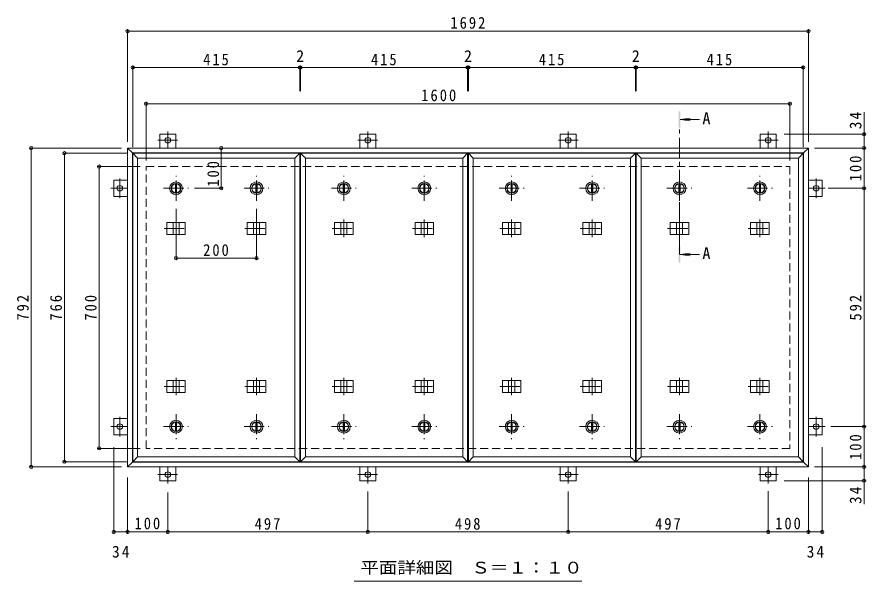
# Model space of a CAD drawing. Units: millimetres at full size, sheet at 1:10. Extents: x -2570 to 2371, y -1962 to 1182.
# Drawn here: x -2202 to -92, y -219 to 1182 of the extents above; entities that cross this region are included whole.
import ezdxf
from ezdxf.enums import TextEntityAlignment as Align

# ---------------------------------------------------------------- set-up
doc = ezdxf.new("R2010")
doc.units = ezdxf.units.MM
doc.header["$LTSCALE"] = 10
doc.header["$PDMODE"] = 32
doc.header["$PDSIZE"] = 8
doc.linetypes.add('CHAIN1', pattern=[8, 5, -1, 1, -1])
doc.linetypes.add('DASHED2', pattern=[3, 2, -1])
for name, color, linetype, lineweight in [('0-1_躯体', 2, 'DASHED2', 9), ('0-2_仕上', 4, 'Continuous', 9), ('0-3_建具', 4, 'Continuous', 9), ('0-5_寸法', 4, 'Continuous', 9), ('0-C', 2, 'Continuous', 9), ('0-E', 3, 'Continuous', 9), ('0-F', 7, 'Continuous', 9)]:
    doc.layers.add(name, color=color, linetype=linetype, lineweight=lineweight)
doc.styles.add('ＭＳ ゴシック', font='')
doc.styles.get('ＭＳ ゴシック').set_extended_font_data('MS Gothic')

msp = doc.modelspace()

# ---------------------------------------------------------------- linework, layer by layer
at = {"layer": '0-1_躯体'}
for p, q in [((-1881.46, 810.53), (-281.46, 810.53)), ((-1881.46, 110.53), (-1881.46, 810.53)), ((-281.46, 810.53), (-281.46, 110.53)), ((-281.46, 110.53), (-1881.46, 110.53))]:
    msp.add_line(p, q, dxfattribs=at)
at = {"layer": '0-2_仕上'}
for p, q in [((-1914.46, 843.53), (-1914.46, 77.53)), ((-1902.46, 831.53), (-1902.46, 89.53)), ((-1511.46, 831.53), (-1511.46, 89.53)), ((-1499.46, 843.53), (-1499.46, 77.53)), ((-1497.46, 843.53), (-1497.46, 77.53)), ((-1485.46, 831.53), (-1485.46, 89.53)), ((-1094.46, 831.53), (-1094.46, 89.53)), ((-1082.46, 843.53), (-1082.46, 77.53)), ((-1080.46, 843.53), (-1080.46, 77.53)), ((-1068.46, 831.53), (-1068.46, 89.53)), ((-677.46, 831.53), (-677.46, 89.53)), ((-665.46, 843.53), (-665.46, 77.53)), ((-663.46, 843.53), (-663.46, 77.53)), ((-651.46, 831.53), (-651.46, 89.53)), ((-260.46, 831.53), (-260.46, 89.53)), ((-248.46, 843.53), (-248.46, 77.53))]:
    msp.add_line(p, q, dxfattribs=at)
for points in [[(-1902.46, 831.53), (-1914.46, 843.53), (-1499.46, 843.53)], [(-1902.46, 831.53), (-1511.46, 831.53), (-1499.46, 843.53)], [(-1485.46, 831.53), (-1497.46, 843.53), (-1082.46, 843.53)], [(-1485.46, 831.53), (-1094.46, 831.53), (-1082.46, 843.53)], [(-1068.46, 831.53), (-1080.46, 843.53), (-665.46, 843.53)], [(-1068.46, 831.53), (-677.46, 831.53), (-665.46, 843.53)], [(-651.46, 831.53), (-663.46, 843.53), (-248.46, 843.53)], [(-651.46, 831.53), (-260.46, 831.53), (-248.46, 843.53)], [(-1902.46, 89.53), (-1914.46, 77.53), (-1499.46, 77.53)], [(-1902.46, 89.53), (-1511.46, 89.53), (-1499.46, 77.53)], [(-1485.46, 89.53), (-1497.46, 77.53), (-1082.46, 77.53)], [(-1485.46, 89.53), (-1094.46, 89.53), (-1082.46, 77.53)], [(-1068.46, 89.53), (-1080.46, 77.53), (-665.46, 77.53)], [(-1068.46, 89.53), (-677.46, 89.53), (-665.46, 77.53)], [(-651.46, 89.53), (-663.46, 77.53), (-248.46, 77.53)], [(-651.46, 89.53), (-260.46, 89.53), (-248.46, 77.53)]]:
    msp.add_lwpolyline(points, dxfattribs=at)
at = {"layer": '0-3_建具', "color": 2}
for p, q in [((-1927.46, 856.53), (-1915.46, 844.53)), ((-1927.46, 856.53), (-235.46, 856.53)), ((-1927.46, 64.53), (-1927.46, 856.53)), ((-1915.46, 844.53), (-247.46, 844.53)), ((-1915.46, 76.53), (-1915.46, 844.53)), ((-247.46, 844.53), (-235.46, 856.53)), ((-247.46, 76.53), (-247.46, 844.53)), ((-235.46, 856.53), (-235.46, 64.53)), ((-1915.46, 76.53), (-1927.46, 64.53)), ((-235.46, 64.53), (-1927.46, 64.53)), ((-247.46, 76.53), (-1915.46, 76.53)), ((-247.46, 76.53), (-235.46, 64.53))]:
    msp.add_line(p, q, dxfattribs=at)
at = {"layer": '0-3_建具', "linetype": 'CHAIN1'}
for p, q in [((-1806.96, 678.65), (-1806.96, 635.41)), ((-1606.96, 678.65), (-1606.96, 635.41)), ((-1389.96, 678.65), (-1389.96, 635.41)), ((-1189.96, 678.65), (-1189.96, 635.41)), ((-972.96, 678.65), (-972.96, 635.41)), ((-772.96, 678.65), (-772.96, 635.41)), ((-555.96, 678.65), (-555.96, 635.41)), ((-355.96, 678.65), (-355.96, 635.41)), ((-1836.37, 656.53), (-1777.55, 656.53)), ((-1636.37, 656.53), (-1577.55, 656.53)), ((-1419.37, 656.53), (-1360.55, 656.53)), ((-1219.37, 656.53), (-1160.55, 656.53)), ((-1002.37, 656.53), (-943.55, 656.53)), ((-802.37, 656.53), (-743.55, 656.53)), ((-585.37, 656.53), (-526.55, 656.53)), ((-385.37, 656.53), (-326.55, 656.53)), ((-1806.96, 242.41), (-1806.96, 285.65)), ((-1606.96, 242.41), (-1606.96, 285.65)), ((-1389.96, 242.41), (-1389.96, 285.65)), ((-1189.96, 242.41), (-1189.96, 285.65)), ((-972.96, 242.41), (-972.96, 285.65)), ((-772.96, 242.41), (-772.96, 285.65)), ((-555.96, 242.41), (-555.96, 285.65)), ((-355.96, 242.41), (-355.96, 285.65)), ((-1836.37, 264.53), (-1777.55, 264.53)), ((-1636.37, 264.53), (-1577.55, 264.53)), ((-1419.37, 264.53), (-1360.55, 264.53)), ((-1219.37, 264.53), (-1160.55, 264.53)), ((-1002.37, 264.53), (-943.55, 264.53)), ((-802.37, 264.53), (-743.55, 264.53)), ((-585.37, 264.53), (-526.55, 264.53)), ((-385.37, 264.53), (-326.55, 264.53))]:
    msp.add_line(p, q, dxfattribs=at)
at = {"layer": '0-3_建具'}
for p, q in [((-1830.04, 671.53), (-1830.04, 641.53)), ((-1830.04, 671.53), (-1783.87, 671.53)), ((-1814.46, 671.53), (-1814.46, 641.53)), ((-1799.46, 671.53), (-1799.46, 641.53)), ((-1783.87, 671.53), (-1783.87, 641.53)), ((-1630.04, 671.53), (-1630.04, 641.53)), ((-1630.04, 671.53), (-1583.87, 671.53)), ((-1614.46, 671.53), (-1614.46, 641.53)), ((-1599.46, 671.53), (-1599.46, 641.53)), ((-1583.87, 671.53), (-1583.87, 641.53)), ((-1413.04, 671.53), (-1413.04, 641.53)), ((-1413.04, 671.53), (-1366.87, 671.53)), ((-1397.46, 671.53), (-1397.46, 641.53)), ((-1382.46, 671.53), (-1382.46, 641.53)), ((-1366.87, 671.53), (-1366.87, 641.53)), ((-1213.04, 671.53), (-1213.04, 641.53)), ((-1213.04, 671.53), (-1166.87, 671.53)), ((-1197.46, 671.53), (-1197.46, 641.53)), ((-1182.46, 671.53), (-1182.46, 641.53)), ((-1166.87, 671.53), (-1166.87, 641.53)), ((-996.04, 671.53), (-996.04, 641.53)), ((-996.04, 671.53), (-949.87, 671.53)), ((-980.46, 671.53), (-980.46, 641.53)), ((-965.46, 671.53), (-965.46, 641.53)), ((-949.87, 671.53), (-949.87, 641.53)), ((-796.04, 671.53), (-796.04, 641.53)), ((-796.04, 671.53), (-749.87, 671.53)), ((-780.46, 671.53), (-780.46, 641.53)), ((-765.46, 671.53), (-765.46, 641.53)), ((-749.87, 671.53), (-749.87, 641.53)), ((-579.04, 671.53), (-579.04, 641.53)), ((-579.04, 671.53), (-532.87, 671.53)), ((-563.46, 671.53), (-563.46, 641.53)), ((-548.46, 671.53), (-548.46, 641.53)), ((-532.87, 671.53), (-532.87, 641.53)), ((-379.04, 671.53), (-379.04, 641.53)), ((-379.04, 671.53), (-332.87, 671.53)), ((-363.46, 671.53), (-363.46, 641.53)), ((-348.46, 671.53), (-348.46, 641.53)), ((-332.87, 671.53), (-332.87, 641.53)), ((-1830.04, 641.53), (-1783.87, 641.53)), ((-1630.04, 641.53), (-1583.87, 641.53)), ((-1413.04, 641.53), (-1366.87, 641.53)), ((-1213.04, 641.53), (-1166.87, 641.53)), ((-996.04, 641.53), (-949.87, 641.53)), ((-796.04, 641.53), (-749.87, 641.53)), ((-579.04, 641.53), (-532.87, 641.53)), ((-379.04, 641.53), (-332.87, 641.53)), ((-1830.04, 249.53), (-1830.04, 279.53)), ((-1830.04, 279.53), (-1783.87, 279.53)), ((-1814.46, 249.53), (-1814.46, 279.53)), ((-1799.46, 249.53), (-1799.46, 279.53)), ((-1783.87, 249.53), (-1783.87, 279.53)), ((-1630.04, 249.53), (-1630.04, 279.53)), ((-1630.04, 279.53), (-1583.87, 279.53)), ((-1614.46, 249.53), (-1614.46, 279.53)), ((-1599.46, 249.53), (-1599.46, 279.53)), ((-1583.87, 249.53), (-1583.87, 279.53)), ((-1413.04, 249.53), (-1413.04, 279.53)), ((-1413.04, 279.53), (-1366.87, 279.53)), ((-1397.46, 249.53), (-1397.46, 279.53)), ((-1382.46, 249.53), (-1382.46, 279.53)), ((-1366.87, 249.53), (-1366.87, 279.53)), ((-1213.04, 249.53), (-1213.04, 279.53)), ((-1213.04, 279.53), (-1166.87, 279.53)), ((-1197.46, 249.53), (-1197.46, 279.53)), ((-1182.46, 249.53), (-1182.46, 279.53)), ((-1166.87, 249.53), (-1166.87, 279.53)), ((-996.04, 249.53), (-996.04, 279.53)), ((-996.04, 279.53), (-949.87, 279.53)), ((-980.46, 249.53), (-980.46, 279.53)), ((-965.46, 249.53), (-965.46, 279.53)), ((-949.87, 249.53), (-949.87, 279.53)), ((-796.04, 249.53), (-796.04, 279.53)), ((-796.04, 279.53), (-749.87, 279.53)), ((-780.46, 249.53), (-780.46, 279.53)), ((-765.46, 249.53), (-765.46, 279.53)), ((-749.87, 249.53), (-749.87, 279.53)), ((-579.04, 249.53), (-579.04, 279.53)), ((-579.04, 279.53), (-532.87, 279.53)), ((-563.46, 249.53), (-563.46, 279.53)), ((-548.46, 249.53), (-548.46, 279.53)), ((-532.87, 249.53), (-532.87, 279.53)), ((-379.04, 249.53), (-379.04, 279.53)), ((-379.04, 279.53), (-332.87, 279.53)), ((-363.46, 249.53), (-363.46, 279.53)), ((-348.46, 249.53), (-348.46, 279.53)), ((-332.87, 249.53), (-332.87, 279.53)), ((-1830.04, 249.53), (-1783.87, 249.53)), ((-1630.04, 249.53), (-1583.87, 249.53)), ((-1413.04, 249.53), (-1366.87, 249.53)), ((-1213.04, 249.53), (-1166.87, 249.53)), ((-996.04, 249.53), (-949.87, 249.53)), ((-796.04, 249.53), (-749.87, 249.53)), ((-579.04, 249.53), (-532.87, 249.53)), ((-379.04, 249.53), (-332.87, 249.53))]:
    msp.add_line(p, q, dxfattribs=at)
at = {"layer": '0-5_寸法'}
for p, q in [((-553.96, 927.35), (-529.17, 930.61)), ((-553.96, 927.35), (-529.17, 924.09)), ((-553.96, 927.35), (-506.49, 927.35)), ((-553.96, 592.22), (-529.17, 595.49)), ((-553.96, 592.22), (-529.17, 588.96)), ((-553.96, 592.22), (-506.49, 592.22))]:
    msp.add_line(p, q, dxfattribs=at)
at = {"layer": '0-5_寸法', "linetype": 'CHAIN1'}
msp.add_line((-555.96, 592.22), (-555.96, 907.35), dxfattribs=at)
at = {"layer": '0-5_寸法', "color": 7}
msp.add_line((-1363.98, -218.88), (-798.93, -218.88), dxfattribs=at)
at = {"layer": '0-5_寸法'}
for points in [[(-553.96, 947.35), (-557.96, 947.35), (-553.96, 907.35), (-557.96, 907.35)], [(-553.96, 572.22), (-557.96, 572.22), (-553.96, 612.22), (-557.96, 612.22)]]:
    msp.add_solid(points, dxfattribs=at)
at = {"layer": '0-C', "linetype": 'CHAIN1'}
for p, q in [((-1806.96, 725.53), (-1806.96, 787.53)), ((-1606.96, 725.53), (-1606.96, 787.53)), ((-1389.96, 725.53), (-1389.96, 787.53)), ((-1189.96, 725.53), (-1189.96, 787.53)), ((-972.96, 725.53), (-972.96, 787.53)), ((-772.96, 725.53), (-772.96, 787.53)), ((-555.96, 725.53), (-555.96, 787.53)), ((-355.96, 725.53), (-355.96, 787.53)), ((-1837.96, 756.53), (-1775.96, 756.53)), ((-1637.96, 756.53), (-1575.96, 756.53)), ((-1420.96, 756.53), (-1358.96, 756.53)), ((-1220.96, 756.53), (-1158.96, 756.53)), ((-1003.96, 756.53), (-941.96, 756.53)), ((-803.96, 756.53), (-741.96, 756.53)), ((-586.96, 756.53), (-524.96, 756.53)), ((-386.96, 756.53), (-324.96, 756.53)), ((-1806.96, 195.53), (-1806.96, 133.53)), ((-1606.96, 195.53), (-1606.96, 133.53)), ((-1389.96, 195.53), (-1389.96, 133.53)), ((-1189.96, 195.53), (-1189.96, 133.53)), ((-972.96, 195.53), (-972.96, 133.53)), ((-772.96, 195.53), (-772.96, 133.53)), ((-555.96, 195.53), (-555.96, 133.53)), ((-355.96, 195.53), (-355.96, 133.53)), ((-1837.96, 164.53), (-1775.96, 164.53)), ((-1637.96, 164.53), (-1575.96, 164.53)), ((-1420.96, 164.53), (-1358.96, 164.53)), ((-1220.96, 164.53), (-1158.96, 164.53)), ((-1003.96, 164.53), (-941.96, 164.53)), ((-803.96, 164.53), (-741.96, 164.53)), ((-586.96, 164.53), (-524.96, 164.53)), ((-386.96, 164.53), (-324.96, 164.53))]:
    msp.add_line(p, q, dxfattribs=at)
at = {"layer": '0-C'}
for p, q in [((-1808.46, 767.93), (-1808.46, 745.13)), ((-1805.46, 767.93), (-1805.46, 745.13)), ((-1608.46, 767.93), (-1608.46, 745.13)), ((-1605.46, 767.93), (-1605.46, 745.13)), ((-1391.46, 767.93), (-1391.46, 745.13)), ((-1388.46, 767.93), (-1388.46, 745.13)), ((-1191.46, 767.93), (-1191.46, 745.13)), ((-1188.46, 767.93), (-1188.46, 745.13)), ((-974.46, 767.93), (-974.46, 745.13)), ((-971.46, 767.93), (-971.46, 745.13)), ((-774.46, 767.93), (-774.46, 745.13)), ((-771.46, 767.93), (-771.46, 745.13)), ((-557.46, 767.93), (-557.46, 745.13)), ((-554.46, 767.93), (-554.46, 745.13)), ((-357.46, 767.93), (-357.46, 745.13)), ((-354.46, 767.93), (-354.46, 745.13)), ((-1808.46, 153.13), (-1808.46, 175.93)), ((-1805.46, 153.13), (-1805.46, 175.93)), ((-1608.46, 153.13), (-1608.46, 175.93)), ((-1605.46, 153.13), (-1605.46, 175.93)), ((-1391.46, 153.13), (-1391.46, 175.93)), ((-1388.46, 153.13), (-1388.46, 175.93)), ((-1191.46, 153.13), (-1191.46, 175.93)), ((-1188.46, 153.13), (-1188.46, 175.93)), ((-974.46, 153.13), (-974.46, 175.93)), ((-971.46, 153.13), (-971.46, 175.93)), ((-774.46, 153.13), (-774.46, 175.93)), ((-771.46, 153.13), (-771.46, 175.93)), ((-557.46, 153.13), (-557.46, 175.93)), ((-554.46, 153.13), (-554.46, 175.93)), ((-357.46, 153.13), (-357.46, 175.93)), ((-354.46, 153.13), (-354.46, 175.93))]:
    msp.add_line(p, q, dxfattribs=at)
for centre, radius in [((-1806.96, 756.53), 16), ((-1806.96, 756.53), 12), ((-1806.96, 756.53), 11.5), ((-1606.96, 756.53), 16), ((-1606.96, 756.53), 12), ((-1606.96, 756.53), 11.5), ((-1389.96, 756.53), 16), ((-1389.96, 756.53), 12), ((-1389.96, 756.53), 11.5), ((-1189.96, 756.53), 16), ((-1189.96, 756.53), 12), ((-1189.96, 756.53), 11.5), ((-972.96, 756.53), 16), ((-972.96, 756.53), 12), ((-972.96, 756.53), 11.5), ((-772.96, 756.53), 16), ((-772.96, 756.53), 12), ((-772.96, 756.53), 11.5), ((-555.96, 756.53), 16), ((-555.96, 756.53), 12), ((-555.96, 756.53), 11.5), ((-355.96, 756.53), 16), ((-355.96, 756.53), 12), ((-355.96, 756.53), 11.5), ((-1806.96, 164.53), 16), ((-1806.96, 164.53), 12), ((-1806.96, 164.53), 11.5), ((-1606.96, 164.53), 16), ((-1606.96, 164.53), 12), ((-1606.96, 164.53), 11.5), ((-1389.96, 164.53), 16), ((-1389.96, 164.53), 12), ((-1389.96, 164.53), 11.5), ((-1189.96, 164.53), 16), ((-1189.96, 164.53), 12), ((-1189.96, 164.53), 11.5), ((-972.96, 164.53), 16), ((-972.96, 164.53), 12), ((-972.96, 164.53), 11.5), ((-772.96, 164.53), 16), ((-772.96, 164.53), 12), ((-772.96, 164.53), 11.5), ((-555.96, 164.53), 16), ((-555.96, 164.53), 12), ((-555.96, 164.53), 11.5), ((-355.96, 164.53), 16), ((-355.96, 164.53), 12), ((-355.96, 164.53), 11.5)]:
    msp.add_circle(centre, radius, dxfattribs=at)
at = {"layer": '0-E'}
for p, q in [((-1847.46, 890.73), (-1807.46, 890.73)), ((-1847.46, 890.73), (-1847.46, 856.53)), ((-1807.46, 890.73), (-1807.46, 856.53)), ((-1350.46, 890.73), (-1310.46, 890.73)), ((-1350.46, 890.73), (-1350.46, 856.53)), ((-1310.46, 890.73), (-1310.46, 856.53)), ((-852.46, 890.73), (-812.46, 890.73)), ((-852.46, 890.73), (-852.46, 856.53)), ((-812.46, 890.73), (-812.46, 856.53)), ((-355.46, 890.73), (-315.46, 890.73)), ((-355.46, 890.73), (-355.46, 856.53)), ((-315.46, 890.73), (-315.46, 856.53)), ((-1961.66, 736.53), (-1961.66, 776.53)), ((-1961.66, 776.53), (-1927.46, 776.53)), ((-201.26, 776.53), (-235.46, 776.53)), ((-201.26, 776.53), (-201.26, 736.53)), ((-1961.66, 736.53), (-1927.46, 736.53)), ((-201.26, 736.53), (-235.46, 736.53)), ((-1961.66, 144.53), (-1961.66, 184.53)), ((-1961.66, 184.53), (-1927.46, 184.53)), ((-201.26, 184.53), (-235.46, 184.53)), ((-201.26, 184.53), (-201.26, 144.53)), ((-1961.66, 144.53), (-1927.46, 144.53)), ((-201.26, 144.53), (-235.46, 144.53)), ((-1847.46, 30.33), (-1847.46, 64.53)), ((-1807.46, 30.33), (-1807.46, 64.53)), ((-1350.46, 30.33), (-1350.46, 64.53)), ((-1310.46, 30.33), (-1310.46, 64.53)), ((-852.46, 30.33), (-852.46, 64.53)), ((-812.46, 30.33), (-812.46, 64.53)), ((-355.46, 30.33), (-355.46, 64.53)), ((-315.46, 30.33), (-315.46, 64.53)), ((-1807.46, 30.33), (-1847.46, 30.33)), ((-1310.46, 30.33), (-1350.46, 30.33)), ((-812.46, 30.33), (-852.46, 30.33)), ((-315.46, 30.33), (-355.46, 30.33))]:
    msp.add_line(p, q, dxfattribs=at)
at = {"layer": '0-E', "linetype": 'CHAIN1'}
for p, q in [((-1827.46, 897.71), (-1827.46, 856.53)), ((-1330.46, 897.71), (-1330.46, 856.53)), ((-832.46, 897.71), (-832.46, 856.53)), ((-335.46, 897.71), (-335.46, 856.53)), ((-1803.08, 875.73), (-1851.83, 875.73)), ((-1306.08, 875.73), (-1354.83, 875.73)), ((-808.08, 875.73), (-856.83, 875.73)), ((-311.08, 875.73), (-359.83, 875.73)), ((-1946.66, 780.91), (-1946.66, 732.16)), ((-216.26, 732.16), (-216.26, 780.91)), ((-1968.63, 756.53), (-1927.46, 756.53)), ((-194.28, 756.53), (-235.46, 756.53)), ((-1946.66, 188.91), (-1946.66, 140.15)), ((-216.26, 140.15), (-216.26, 188.91)), ((-1968.63, 164.53), (-1927.46, 164.53)), ((-194.28, 164.53), (-235.46, 164.53)), ((-1827.46, 23.36), (-1827.46, 64.53)), ((-1330.46, 23.36), (-1330.46, 64.53)), ((-832.46, 23.36), (-832.46, 64.53)), ((-335.46, 23.36), (-335.46, 64.53)), ((-1851.83, 45.33), (-1803.08, 45.33)), ((-1354.83, 45.33), (-1306.08, 45.33)), ((-856.83, 45.33), (-808.08, 45.33)), ((-359.83, 45.33), (-311.08, 45.33))]:
    msp.add_line(p, q, dxfattribs=at)
at = {"layer": '0-E'}
for centre in [(-1827.46, 875.73), (-1330.46, 875.73), (-832.46, 875.73), (-335.46, 875.73), (-1946.66, 756.53), (-216.26, 756.53), (-1946.66, 164.53), (-216.26, 164.53), (-1827.46, 45.33), (-1330.46, 45.33), (-832.46, 45.33), (-335.46, 45.33)]:
    msp.add_circle(centre, 7, dxfattribs=at)
at = {"layer": '0-F'}
for p, q in [((-1927.46, 871.53), (-1927.46, 1151.53)), ((-1927.46, 1146.53), (-235.46, 1146.53)), ((-235.46, 871.53), (-235.46, 1151.53)), ((-1914.46, 858.53), (-1914.46, 1061.53)), ((-1914.46, 1056.53), (-1499.46, 1056.53)), ((-1499.46, 1059.53), (-1499.46, 997.68)), ((-1499.46, 1056.53), (-1497.46, 1056.53)), ((-1497.46, 1059.53), (-1497.46, 997.68)), ((-1497.46, 1056.53), (-1082.46, 1056.53)), ((-1082.46, 1059.53), (-1082.46, 997.68)), ((-1082.46, 1056.53), (-1080.46, 1056.53)), ((-1080.46, 1059.53), (-1080.46, 997.68)), ((-1080.46, 1056.53), (-665.46, 1056.53)), ((-665.46, 1059.53), (-665.46, 997.68)), ((-665.46, 1056.53), (-663.46, 1056.53)), ((-663.46, 1059.53), (-663.46, 997.68)), ((-663.46, 1056.53), (-248.46, 1056.53)), ((-248.46, 858.53), (-248.46, 1061.53)), ((-1881.46, 825.53), (-1881.46, 971.53)), ((-281.46, 825.53), (-281.46, 971.53)), ((-1881.46, 966.53), (-281.46, 966.53)), ((-97.37, 890.73), (-97.37, 945.91)), ((-92.37, 890.73), (-295.46, 890.73)), ((-97.37, 856.53), (-97.37, 890.73)), ((-1942.46, 856.53), (-2171.71, 856.53)), ((-2166.71, 64.53), (-2166.71, 856.53)), ((-1694.65, 856.53), (-1694.65, 756.53)), ((-220.46, 856.53), (-92.37, 856.53)), ((-97.37, 756.53), (-97.37, 856.53)), ((-1929.46, 843.53), (-2089.25, 843.53)), ((-2084.25, 77.53), (-2084.25, 843.53)), ((-1896.46, 810.53), (-2003.08, 810.53)), ((-1998.08, 110.53), (-1998.08, 810.53)), ((-1691.65, 756.53), (-1760.78, 756.53)), ((-186.53, 756.53), (-92.37, 756.53)), ((-97.37, 164.53), (-97.37, 756.53)), ((-1806.96, 580.23), (-1806.96, 705.53)), ((-1606.96, 580.23), (-1606.96, 705.53)), ((-1806.96, 583.23), (-1606.96, 583.23)), ((-179.94, 164.53), (-92.37, 164.53)), ((-97.37, 64.53), (-97.37, 164.53)), ((-1896.46, 110.53), (-2003.08, 110.53)), ((-1961.66, -101.83), (-1961.66, 113.32)), ((-201.26, -101.83), (-201.26, 113.32)), ((-1942.46, 64.53), (-2171.71, 64.53)), ((-1929.46, 77.53), (-2089.25, 77.53)), ((-220.46, 64.53), (-92.37, 64.53)), ((-97.37, 64.53), (-97.37, 30.33)), ((-1927.46, 38.32), (-1927.46, -101.83)), ((-92.37, 30.33), (-295.46, 30.33)), ((-235.46, 38.32), (-235.45, -101.83)), ((-97.37, 30.33), (-97.37, -27.62)), ((-1827.46, 1.02), (-1827.46, -101.83)), ((-1330.46, -99.83), (-1330.46, 3.36)), ((-832.46, -99.83), (-832.46, 3.36)), ((-335.46, 4.39), (-335.45, -101.83)), ((-1961.66, -96.83), (-1927.46, -96.83)), ((-1927.46, -96.83), (-1827.46, -96.83)), ((-1827.46, -96.83), (-1330.46, -96.83)), ((-1330.46, -96.83), (-832.46, -96.83)), ((-832.46, -96.83), (-335.45, -96.83)), ((-335.45, -96.83), (-235.45, -96.83)), ((-235.45, -96.83), (-201.26, -96.83))]:
    msp.add_line(p, q, dxfattribs=at)
for p in [(-1927.46, 1146.53), (-235.46, 1146.53), (-1914.46, 1056.53), (-1499.46, 1056.53), (-1497.46, 1056.53), (-1082.46, 1056.53), (-1080.46, 1056.53), (-665.46, 1056.53), (-663.46, 1056.53), (-248.46, 1056.53), (-1881.46, 966.53), (-281.46, 966.53), (-97.37, 890.73), (-2166.71, 856.53), (-2084.25, 843.53), (-1694.65, 856.53), (-97.37, 856.53), (-1998.08, 810.53), (-1694.65, 756.53), (-97.37, 756.53), (-1806.96, 583.23), (-1606.96, 583.23), (-97.37, 164.53), (-1998.08, 110.53), (-2166.71, 64.53), (-2084.25, 77.53), (-97.37, 64.53), (-97.37, 30.33), (-1961.66, -96.83), (-1927.46, -96.83), (-1827.46, -96.83), (-1330.46, -96.83), (-832.46, -96.83), (-335.45, -96.83), (-235.45, -96.83), (-201.26, -96.83)]:
    msp.add_point(p, dxfattribs=at)

# ---------------------------------------------------------------- texts
at = {"layer": '0-5_寸法', "color": 2, "style": 'ＭＳ ゴシック'}
for p in [(-498.93, 906.95), (-498.93, 571.83)]:
    msp.add_text('A', height=29.33, dxfattribs=at).set_placement(p, align=Align.BOTTOM_LEFT)
at = {"layer": '0-5_寸法', "color": 2, "style": 'ＭＳ ゴシック', "width": 1.15}
msp.add_text('平面詳細図\u3000Ｓ＝１：１０', height=29.33, dxfattribs=at).set_placement((-1348.96, -209.08), align=Align.BOTTOM_LEFT)
at = {"layer": '0-F', "color": 2, "style": 'ＭＳ ゴシック'}
for p in [(-1508.46, 1061.53), (-1091.46, 1061.53), (-674.46, 1061.53)]:
    msp.add_text('2', height=29.33, dxfattribs=at).set_placement(p, align=Align.BOTTOM_LEFT)
at = {"layer": '0-F', "color": 2, "char_height": 29.33, "attachment_point": 7, "style": 'ＭＳ ゴシック'}
for s, insert in [('\\T1.28;\\W0.9;1692', (-1125.21, 1152.53)), ('\\T1.27;\\W0.9;415', (-1739.46, 1061.53)), ('\\T1.27;\\W0.9;415', (-1322.46, 1061.53)), ('\\T1.27;\\W0.9;415', (-905.46, 1061.53)), ('\\T1.27;\\W0.9;415', (-488.46, 1061.53)), ('\\T1.28;\\W0.9;1600', (-1197.61, 972.53)), ('\\T1.27;\\W0.9;200', (-1739.46, 588.23)), ('\\T1.27;\\W0.9;100', (-1909.96, -90.83)), ('\\T1.27;\\W0.9;497', (-1611.46, -91.83)), ('\\T1.27;\\W0.9;498', (-1113.96, -91.83)), ('\\T1.27;\\W0.9;497', (-616.46, -91.83)), ('\\T1.27;\\W0.9;100', (-317.95, -90.83)), ('\\T1.27;\\W0.95;34', (-1965.81, -161.06)), ('\\T1.27;\\W0.95;34', (-239.61, -161.06))]:
    msp.add_mtext(s, dxfattribs=dict(at, insert=insert))
at = {"layer": '0-F', "color": 2, "char_height": 29.33, "attachment_point": 7, "rotation": 90, "style": 'ＭＳ ゴシック'}
for s, insert in [('\\T1.27;\\W0.95;34', (-103.37, 903.41)), ('\\T1.27;\\W0.9;100', (-103.37, 774.03)), ('\\T1.27;\\W0.9;100', (-1699.65, 760.54)), ('\\T1.27;\\W0.9;792', (-2172.71, 428.03)), ('\\T1.27;\\W0.9;766', (-2090.25, 428.03)), ('\\T1.27;\\W0.9;700', (-2004.08, 428.03)), ('\\T1.27;\\W0.9;592', (-103.37, 428.03)), ('\\T1.27;\\W0.9;100', (-103.37, 82.03)), ('\\T1.27;\\W0.95;34', (-103.37, -27.62))]:
    msp.add_mtext(s, dxfattribs=dict(at, insert=insert))

doc.saveas('drawing.dxf')
